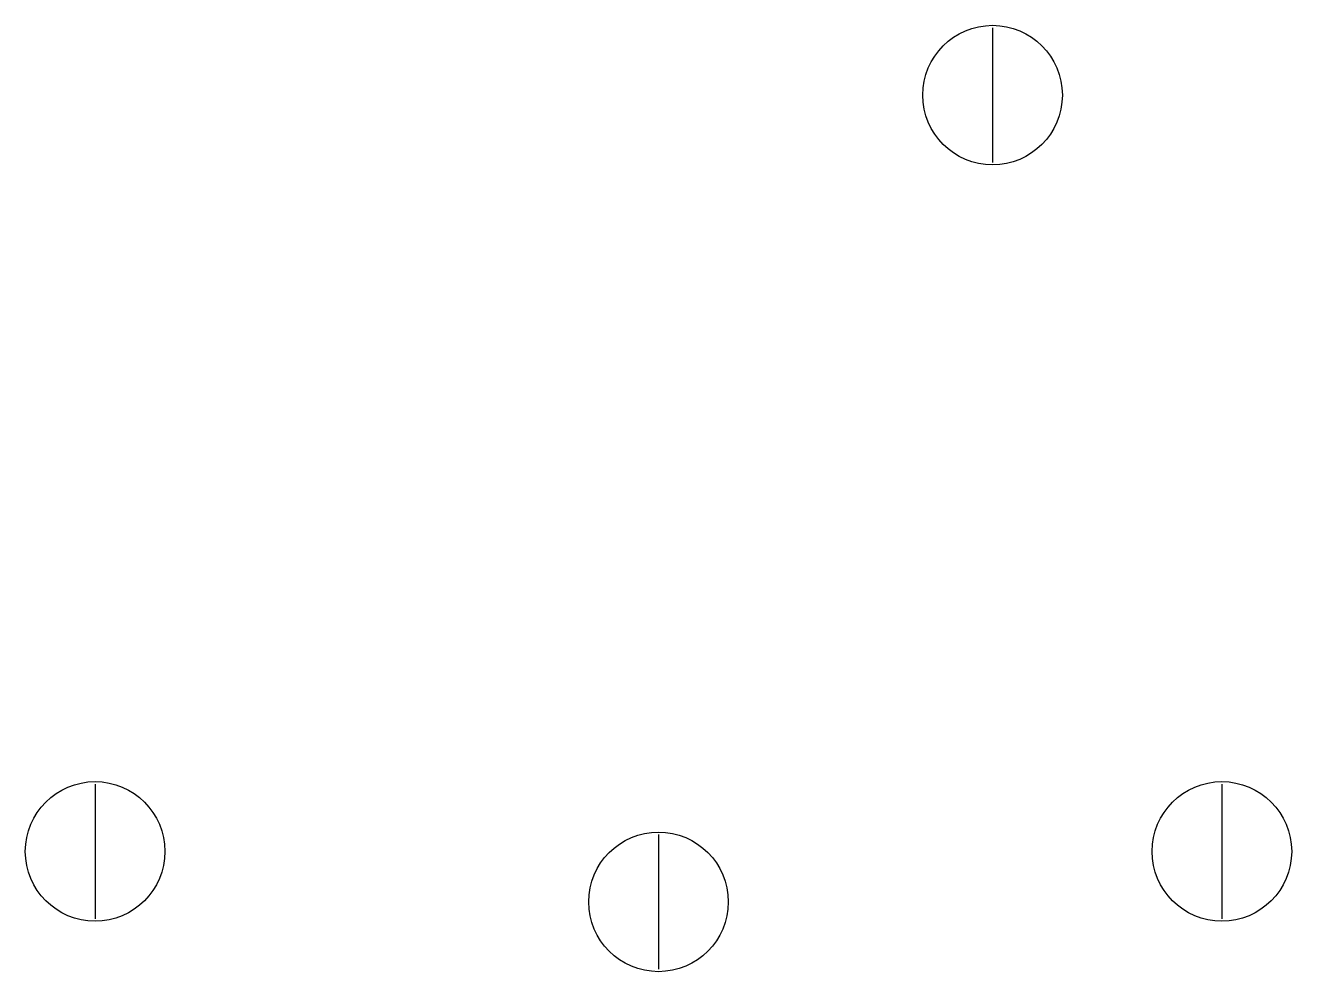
# Model space of a CAD drawing. Header units: millimetres. Extents: x -52.6 to 22.7, y -19.1 to 37.2.
import ezdxf

# ---------------------------------------------------------------- set-up
doc = ezdxf.new("R2010")
doc.units = ezdxf.units.MM

msp = doc.modelspace()

# ---------------------------------------------------------------- linework, layer by layer
for points in [[(4.959, 37.064), (4.959, 29.064)], [(-48.404, -7.907), (-48.404, -15.907)], [(18.596, -7.907), (18.596, -15.907)], [(-14.904, -10.907), (-14.904, -18.907)]]:
    msp.add_lwpolyline(points)
for centre in [(4.959, 33.064), (-48.404, -11.907), (18.596, -11.907), (-14.904, -14.907)]:
    msp.add_circle(centre, 4.15)

doc.saveas('drawing.dxf')
